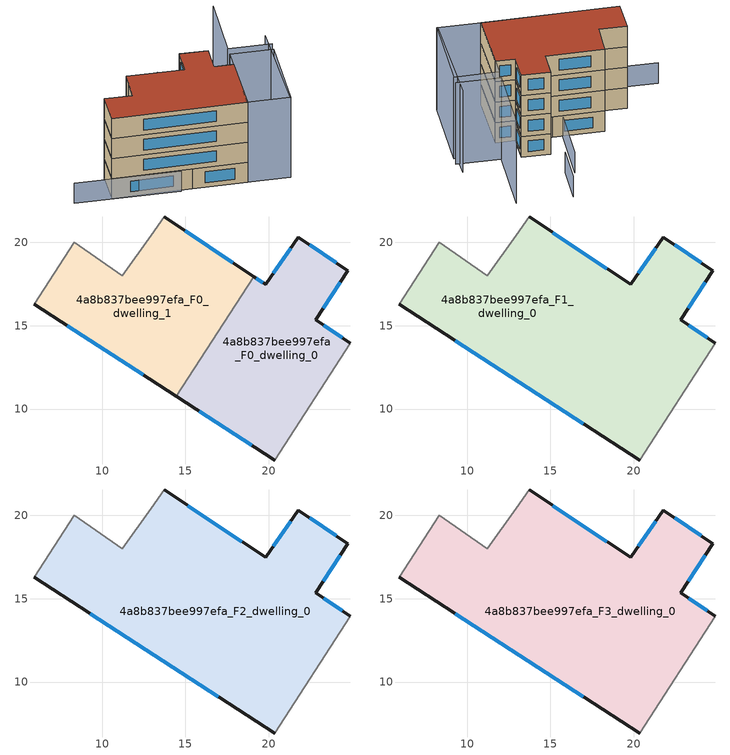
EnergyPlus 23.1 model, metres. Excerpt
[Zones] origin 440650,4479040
4a8b837bee997efa_F0_dwelling_0
 floor ground (EU_floor_Construction): 24.74,18.3 22.81,15.36 24.89,13.96 20.36,6.95 14.45,10.76 19.1,17.95 19.81,17.47 21.76,20.31 z0
 wall outside (EU_wall_Construction): 24.89,13.96 22.81,15.36 24.74,18.3 21.76,20.31 19.81,17.47 19.1,17.95 / 14.45,10.76 20.36,6.95 z0:3
 wall adiabatic (EU_wall_Construction): 20.36,6.95 24.89,13.96 z0:3
 wall to 4a8b837bee997efa_F0_dwelling_1 (EU_wall_Construction): 19.1,17.95 14.45,10.76 z0:3
 window (EU_Window_Construction): 23.26,16.05 24.29,17.61 / 24.41,14.29 23.3,15.03 / 15.84,9.87 18.98,7.84 / 19.64,17.58 19.26,17.84 / 21.31,19.65 20.27,18.14 / 24.04,18.77 22.46,19.84 z0.7:2.3
4a8b837bee997efa_F0_dwelling_1
 floor ground (EU_floor_Construction): 19.1,17.95 14.45,10.76 5.93,16.27 8.35,20 11.22,18.01 12.94,20.41 13.72,21.52 z0
 wall outside (EU_wall_Construction): 19.1,17.95 13.72,21.52 / 5.93,16.27 14.45,10.76 z0:3
 wall adiabatic (EU_wall_Construction): 13.72,21.52 12.94,20.41 11.22,18.01 8.35,20 5.93,16.27 z0:3
 window (EU_Window_Construction): 17.84,18.78 14.98,20.68 / 7.92,14.98 12.46,12.05 z0.7:2.3
4a8b837bee997efa_F1_dwelling_0
 floor to 4a8b837bee997efa_F0_dwelling_0 (EU_floor_Construction): 24.74,18.3 22.81,15.36 24.89,13.96 20.36,6.95 14.45,10.76 19.1,17.95 19.81,17.47 21.76,20.31 z3
 floor to 4a8b837bee997efa_F0_dwelling_1 (EU_floor_Construction): 19.1,17.95 14.45,10.76 5.93,16.27 8.35,20 11.22,18.01 12.94,20.41 13.72,21.52 z3
 wall outside (EU_wall_Construction): 24.89,13.96 22.81,15.36 24.74,18.3 21.76,20.31 19.81,17.47 13.72,21.52 / 5.93,16.27 20.36,6.95 z3:6
 wall adiabatic (EU_wall_Construction): 13.72,21.52 12.94,20.41 11.22,18.01 8.35,20 5.93,16.27 / 20.36,6.95 24.89,13.96 z3:6
 window (EU_Window_Construction): 18.38,18.42 15.14,20.57 / 21.31,19.65 20.27,18.14 / 24.04,18.77 22.46,19.84 / 23.26,16.05 24.29,17.61 / 24.41,14.29 23.3,15.03 / 9.31,14.09 16.98,9.13 z3.7:5.3
4a8b837bee997efa_F2_dwelling_0
 floor to 4a8b837bee997efa_F1_dwelling_0 (EU_floor_Construction): 24.74,18.3 22.81,15.36 24.89,13.96 20.36,6.95 5.93,16.27 8.35,20 11.22,18.01 12.94,20.41 13.72,21.52 19.81,17.47 21.76,20.31 z6
 wall outside (EU_wall_Construction): 24.89,13.96 22.81,15.36 24.74,18.3 21.76,20.31 19.81,17.47 13.72,21.52 / 5.93,16.27 20.36,6.95 z6:9
 wall adiabatic (EU_wall_Construction): 13.72,21.52 12.94,20.41 11.22,18.01 8.35,20 5.93,16.27 / 20.36,6.95 24.89,13.96 z6:9
 window (EU_Window_Construction): 18.38,18.42 15.14,20.57 / 21.31,19.65 20.27,18.14 / 24.04,18.77 22.46,19.84 / 23.26,16.05 24.29,17.61 / 24.41,14.29 23.3,15.03 / 9.31,14.09 16.98,9.13 z6.7:8.3
4a8b837bee997efa_F3_dwelling_0
 floor to 4a8b837bee997efa_F2_dwelling_0 (EU_floor_Construction): 24.74,18.3 22.81,15.36 24.89,13.96 20.36,6.95 5.93,16.27 8.35,20 11.22,18.01 12.94,20.41 13.72,21.52 19.81,17.47 21.76,20.31 z9
 wall outside (EU_wall_Construction): 24.89,13.96 22.81,15.36 24.74,18.3 21.76,20.31 19.81,17.47 13.72,21.52 / 5.93,16.27 20.36,6.95 z9:12
 wall adiabatic (EU_wall_Construction): 13.72,21.52 12.94,20.41 11.22,18.01 8.35,20 5.93,16.27 / 20.36,6.95 24.89,13.96 z9:12
 window (EU_Window_Construction): 18.38,18.42 15.14,20.57 / 21.31,19.65 20.27,18.14 / 24.04,18.77 22.46,19.84 / 23.26,16.05 24.29,17.61 / 24.41,14.29 23.3,15.03 / 9.31,14.09 16.98,9.13 z9.7:11.3
 roof outside (EU_roof_Construction): 20.36,6.95 24.89,13.96 22.81,15.36 24.74,18.3 21.76,20.31 19.81,17.47 13.72,21.52 12.94,20.41 11.22,18.01 8.35,20 5.93,16.27 z12
shading: 24.75,4.07 32.01,15.6 / 31.42,13.81 26.78,16.93 / 26.78,16.93 32.03,24.73 / 26.13,15.88 30.73,12.8 / 30.73,12.8 24.83,3.96 / 24.83,3.96 20.22,7.04 / 20.22,7.04 26.13,15.88 z0:12; 22.49,25.16 13.09,11.33 / 13.09,11.33 2,18.86 / 26.22,28.66 23.3,24.34 z0:3
[Building]
EU S2 Campaign: North Axis=0; Terrain=City; Solar Distribution=FullExterior
[Site:Location]
Madrid: Latitude=40.5; Longitude=-3.5; Time Zone=1; Elevation=609
[SizingPeriod:WeatherFileDays]
AnnualSizingPeriod: Begin Month=1; Begin Day of Month=1; End Month=12; End Day of Month=31; Day of Week for Start Day=Monday; Use Weather File Daylight Saving Period=No; Use Weather File Rain and Snow Indicators=No
[MATERIAL]
EU_InternalMass_Material: Roughness=MediumRough; Thickness=0.1; Conductivity=1; Density=1800; Specific Heat=900; Thermal Absorptance=0.9; Solar Absorptance=0.7; Visible Absorptance=0.7
[MATERIAL:NOMASS] Roughness=MediumRough; Thermal Absorptance=0.9; Solar Absorptance=0.7; Visible Absorptance=0.7
Name | Thermal Resistance
EU_wall_NoMass | 0.419739
EU_roof_NoMass | 0.352165
EU_floor_NoMass | 0.608284
[WINDOWMATERIAL:SIMPLEGLAZINGSYSTEM]
EU_Window_SimpleGlazing: UFactor=4.8352; Solar Heat Gain Coefficient=0.85; Visible Transmittance=0.85
[CONSTRUCTION]
EU_wall_Construction: EU_wall_NoMass
EU_roof_Construction: EU_roof_NoMass
EU_floor_Construction: EU_floor_NoMass
EU_Window_Construction: EU_Window_SimpleGlazing
EU_InternalMass_Construction: EU_InternalMass_Material
[ZONE] Type=1; Multiplier=1; Ceiling Height=autocalculate; Floor Area=autocalculate; Part of Total Floor Area=Yes
Name | Volume
4a8b837bee997efa_F0_dwelling_0 | 216.12
4a8b837bee997efa_F1_dwelling_0 | 432.246
4a8b837bee997efa_F2_dwelling_0; 4a8b837bee997efa_F3_dwelling_0 | 432.264
4a8b837bee997efa_F0_dwelling_1 | 216.126
[INTERNALMASS] Construction=EU_InternalMass_Construction
Name | Zone or ZoneList | Surface Area
4a8b837bee997efa_F0_dwelling_0_EU_InternalMass | 4a8b837bee997efa_F0_dwelling_0 | 72.0404
4a8b837bee997efa_F0_dwelling_1_EU_InternalMass | 4a8b837bee997efa_F0_dwelling_1 | 72.0418
4a8b837bee997efa_F1_dwelling_0_EU_InternalMass | 4a8b837bee997efa_F1_dwelling_0 | 144.088
4a8b837bee997efa_F2_dwelling_0_EU_InternalMass | 4a8b837bee997efa_F2_dwelling_0 | 144.088
4a8b837bee997efa_F3_dwelling_0_EU_InternalMass | 4a8b837bee997efa_F3_dwelling_0 | 144.088
[OTHEREQUIPMENT] Fuel Type=Electricity; Design Level Calculation Method=Watts/Area; Power per Zone Floor Area=1; Fraction Latent=0; Fraction Radiant=0; Fraction Lost=0; Carbon Dioxide Generation Rate=0; EndUse Subcategory=EU_Step8_InternalGains
Name | Zone or ZoneList or Space or SpaceList | Schedule
EU_Step8_InternalGain_4a8b837bee997efa_F0_dwelling_0_f000 | 4a8b837bee997efa_F0_dwelling_0 | EU_Step8_GainSchedule_4a8b837bee997efa_F0_dwelling_0_f000
EU_Step8_InternalGain_4a8b837bee997efa_F0_dwelling_1_f000 | 4a8b837bee997efa_F0_dwelling_1 | EU_Step8_GainSchedule_4a8b837bee997efa_F0_dwelling_1_f000
EU_Step8_InternalGain_4a8b837bee997efa_F1_dwelling_0_f000 | 4a8b837bee997efa_F1_dwelling_0 | EU_Step8_GainSchedule_4a8b837bee997efa_F1_dwelling_0_f000
EU_Step8_InternalGain_4a8b837bee997efa_F2_dwelling_0_f000 | 4a8b837bee997efa_F2_dwelling_0 | EU_Step8_GainSchedule_4a8b837bee997efa_F2_dwelling_0_f000
EU_Step8_InternalGain_4a8b837bee997efa_F3_dwelling_0_f000 | 4a8b837bee997efa_F3_dwelling_0 | EU_Step8_GainSchedule_4a8b837bee997efa_F3_dwelling_0_f000
[ZONEVENTILATION:DESIGNFLOWRATE] Schedule=EU_AlwaysOn; Design Flow Rate Calculation Method=AirChanges/Hour; Air Changes per Hour=0.703302; Ventilation Type=Natural; Fan Pressure Rise=0; Fan Total Efficiency=1; Constant Term Coefficient=1; Temperature Term Coefficient=0; Velocity Term Coefficient=0; Velocity Squared Term Coefficient=0; Minimum Indoor Temperature=-100; Maximum Indoor Temperature=100; Delta Temperature=-100; Minimum Outdoor Temperature=-100; Maximum Outdoor Temperature=100; Maximum Wind Speed=40
Name | Zone or ZoneList or Space or SpaceList
EU_ConstantAir_4a8b837bee997efa_F0_dwelling_0 | 4a8b837bee997efa_F0_dwelling_0
EU_ConstantAir_4a8b837bee997efa_F0_dwelling_1 | 4a8b837bee997efa_F0_dwelling_1
EU_ConstantAir_4a8b837bee997efa_F1_dwelling_0 | 4a8b837bee997efa_F1_dwelling_0
EU_ConstantAir_4a8b837bee997efa_F2_dwelling_0 | 4a8b837bee997efa_F2_dwelling_0
EU_ConstantAir_4a8b837bee997efa_F3_dwelling_0 | 4a8b837bee997efa_F3_dwelling_0
[HVACTEMPLATE:THERMOSTAT] Constant Heating Setpoint=20; Constant Cooling Setpoint=50
EU_HeatOnly_4a8b837bee997efa_F0_dwelling_0; EU_HeatOnly_4a8b837bee997efa_F0_dwelling_1; EU_HeatOnly_4a8b837bee997efa_F1_dwelling_0; EU_HeatOnly_4a8b837bee997efa_F2_dwelling_0; EU_HeatOnly_4a8b837bee997efa_F3_dwelling_0
[HVACTEMPLATE:ZONE:IDEALLOADSAIRSYSTEM] System Availability Schedule=EU_AlwaysOn; Maximum Heating Supply Air Temperature=50; Minimum Cooling Supply Air Temperature=13; Maximum Heating Supply Air Humidity Ratio=0.0156; Minimum Cooling Supply Air Humidity Ratio=0.0077; Heating Limit=NoLimit; Cooling Limit=NoLimit; Heating Availability Schedule=EU_AlwaysOn; Cooling Availability Schedule=EU_CoolingOff; Dehumidification Control Type=ConstantSensibleHeatRatio; Cooling Sensible Heat Ratio=0.7; Dehumidification Setpoint=60; Humidification Control Type=None; Humidification Setpoint=30; Outdoor Air Method=None; Outdoor Air Flow Rate per Person=0.00944; Outdoor Air Flow Rate per Zone Floor Area=0; Outdoor Air Flow Rate per Zone=0; Demand Controlled Ventilation Type=None; Outdoor Air Economizer Type=NoEconomizer; Heat Recovery Type=None; Sensible Heat Recovery Effectiveness=0.7; Latent Heat Recovery Effectiveness=0.65
Name | Template Thermostat
4a8b837bee997efa_F0_dwelling_0 | EU_HeatOnly_4a8b837bee997efa_F0_dwelling_0
4a8b837bee997efa_F0_dwelling_1 | EU_HeatOnly_4a8b837bee997efa_F0_dwelling_1
4a8b837bee997efa_F1_dwelling_0 | EU_HeatOnly_4a8b837bee997efa_F1_dwelling_0
4a8b837bee997efa_F2_dwelling_0 | EU_HeatOnly_4a8b837bee997efa_F2_dwelling_0
4a8b837bee997efa_F3_dwelling_0 | EU_HeatOnly_4a8b837bee997efa_F3_dwelling_0
[SIZING:ZONE] Zone Cooling Design Supply Air Temperature Input Method=SupplyAirTemperature; Zone Cooling Design Supply Air Temperature=13; Zone Heating Design Supply Air Temperature Input Method=SupplyAirTemperature; Zone Heating Design Supply Air Temperature=50; Zone Cooling Design Supply Air Humidity Ratio=0.008; Zone Heating Design Supply Air Humidity Ratio=0.008; Cooling Design Air Flow Method=DesignDay; Cooling Design Air Flow Rate=0; Cooling Minimum Air Flow per Zone Floor Area=0.000762; Cooling Minimum Air Flow=0; Cooling Minimum Air Flow Fraction=0.2; Heating Design Air Flow Method=DesignDay; Heating Design Air Flow Rate=0; Heating Maximum Air Flow per Zone Floor Area=0.002032; Heating Maximum Air Flow=0.141576; Heating Maximum Air Flow Fraction=0.3; Account for Dedicated Outdoor Air System=No; Dedicated Outdoor Air System Control Strategy=NeutralSupplyAir; Dedicated Outdoor Air Low Setpoint Temperature for Design=autosize; Dedicated Outdoor Air High Setpoint Temperature for Design=autosize; Zone Load Sizing Method=Sensible Load Only No Latent Load; Zone Latent Cooling Design Supply Air Humidity Ratio Input Method=HumidityRatioDifference; Zone Cooling Design Supply Air Humidity Ratio Difference=0.005; Zone Latent Heating Design Supply Air Humidity Ratio Input Method=HumidityRatioDifference; Zone Humidification Design Supply Air Humidity Ratio Difference=0.005
4a8b837bee997efa_F0_dwelling_0; 4a8b837bee997efa_F0_dwelling_1; 4a8b837bee997efa_F1_dwelling_0; 4a8b837bee997efa_F2_dwelling_0; 4a8b837bee997efa_F3_dwelling_0
[SCHEDULE:CONSTANT]
Name | Hourly Value
EU_AlwaysOn | 1
EU_CoolingOff | 0
[SCHEDULE:FILE] Column Number=1; Rows to Skip at Top=0; Number of Hours of Data=8760; Column Separator=Comma; Interpolate to Timestep=No; Minutes per Item=60; Adjust Schedule for Daylight Savings=Yes
Name | File
EU_Step8_GainSchedule_4a8b837bee997efa_F0_dwelling_0_f000 | ../../schedules/4a8b837bee997efa/4a8b837bee997efa_F0_dwelling_0_f000_gain.csv
EU_Step8_GainSchedule_4a8b837bee997efa_F0_dwelling_1_f000 | ../../schedules/4a8b837bee997efa/4a8b837bee997efa_F0_dwelling_1_f000_gain.csv
EU_Step8_GainSchedule_4a8b837bee997efa_F1_dwelling_0_f000 | ../../schedules/4a8b837bee997efa/4a8b837bee997efa_F1_dwelling_0_f000_gain.csv
EU_Step8_GainSchedule_4a8b837bee997efa_F2_dwelling_0_f000 | ../../schedules/4a8b837bee997efa/4a8b837bee997efa_F2_dwelling_0_f000_gain.csv
EU_Step8_GainSchedule_4a8b837bee997efa_F3_dwelling_0_f000 | ../../schedules/4a8b837bee997efa/4a8b837bee997efa_F3_dwelling_0_f000_gain.csv
